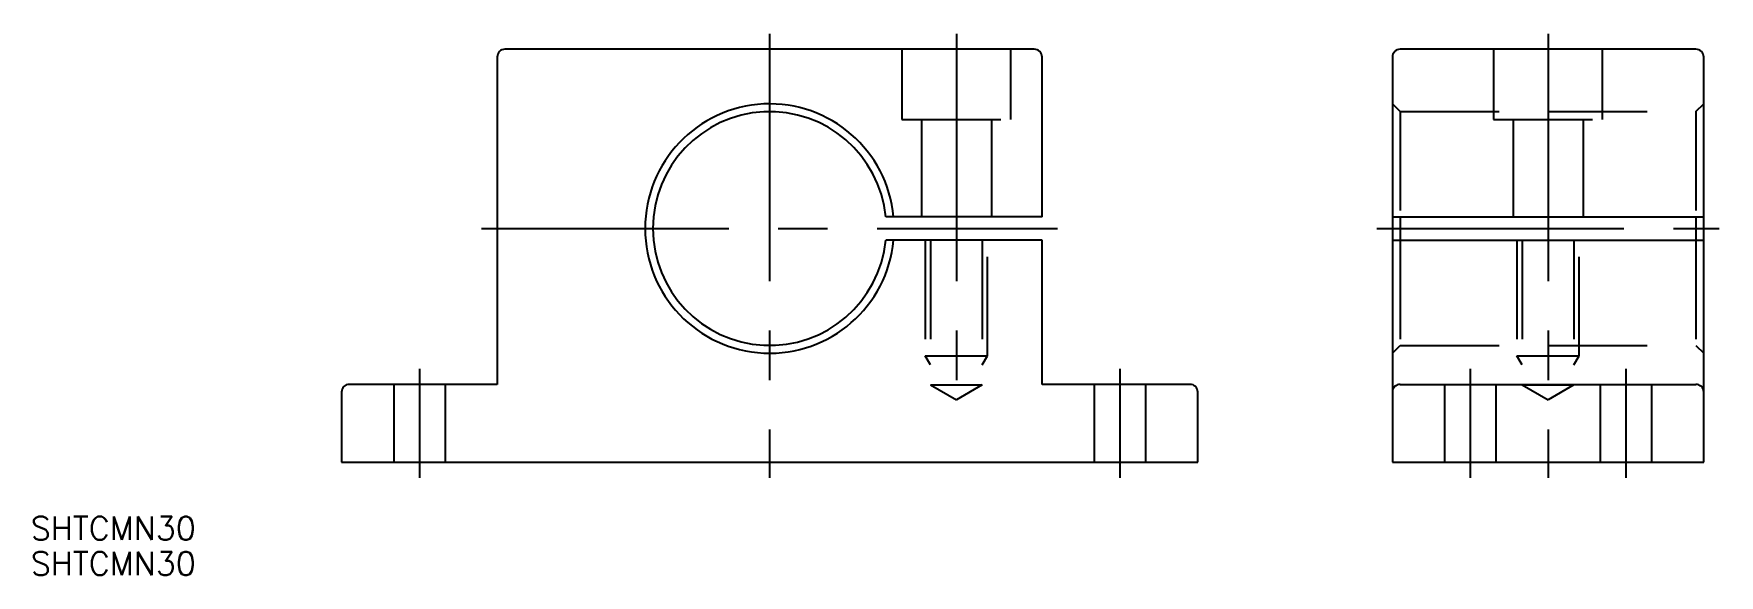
# Model space of a CAD drawing. Extents: x -40 to 177, y -15 to 55.
import ezdxf

# ---------------------------------------------------------------- set-up
doc = ezdxf.new("R2010")
doc.units = 0
doc.linetypes.add('CENTER', pattern=[50.8, 31.75, -6.35, 6.35, -6.35])
doc.linetypes.add('DASHED', pattern=[19.05, 12.7, -6.35])
doc.layers.get('0').update_dxf_attribs({"linetype": 'CONTINUOUS'})
doc.layers.add('CENTER', color=1, linetype='CENTER')
doc.styles.get("Standard").update_dxf_attribs({"font": 'txt.shx', "height": 3, "bigfont": 'bigfont.shx'})

# ---------------------------------------------------------------- blocks, each defined once
blk = doc.blocks.new('*U2')
at = {"color": 7, "linetype": 'CONTINUOUS'}
blk.add_text('SHTCMN30', height=3, dxfattribs=at).set_placement((-39.93, -9.97))
blk = doc.blocks.new('*U3')
at = {"color": 7, "linetype": 'CONTINUOUS'}
blk.add_text('SHTCMN30', height=3, dxfattribs=at).set_placement((-39.93, -14.5))

msp = doc.modelspace()

# ---------------------------------------------------------------- linework, layer by layer
at = {"color": 7, "linetype": 'CONTINUOUS'}
for p, q in [((20, 52), (20, 10)), ((89, 53), (21, 53)), ((90, 31.5), (90, 52)), ((135, 52), (135, 0)), ((174, 53), (136, 53)), ((175, 0), (175, 52)), ((90, 31.5), (69.92, 31.5)), ((135, 31.5), (175, 31.5)), ((136, 31.5), (136, 28.5)), ((174, 31.5), (174, 28.5)), ((90, 28.5), (69.92, 28.5)), ((90, 10), (90, 28.5)), ((135, 28.5), (175, 28.5)), ((0, 9), (0, 0)), ((20, 10), (1, 10)), ((109, 10), (90, 10)), ((110, 0), (110, 9)), ((136, 10), (174, 10)), ((0, 0), (110, 0)), ((135, 0), (175, 0))]:
    msp.add_line(p, q, dxfattribs=at)
at = {"color": 3, "linetype": 'DASHED'}
for p, q in [((72, 53), (72, 44)), ((86, 44), (86, 53)), ((148, 53), (148, 44)), ((162, 44), (162, 53)), ((135, 46), (136, 45)), ((174, 45), (175, 46)), ((72, 44), (86, 44)), ((74.5, 44), (74.5, 31.5)), ((83.5, 44), (83.5, 31.5)), ((136, 45), (174, 45)), ((136, 45), (136, 31.5)), ((148, 44), (162, 44)), ((150.5, 44), (150.5, 31.5)), ((159.5, 44), (159.5, 31.5)), ((174, 45), (174, 31.5)), ((75, 28.5), (75, 13.67)), ((75.68, 28.5), (75.68, 9.92)), ((82.32, 28.5), (82.32, 9.92)), ((83, 13.67), (83, 28.5)), ((136, 28.5), (136, 15)), ((151, 28.5), (151, 13.67)), ((151.68, 28.5), (151.68, 9.92)), ((158.32, 28.5), (158.32, 9.92)), ((159, 13.67), (159, 28.5)), ((174, 28.5), (174, 15)), ((75, 13.67), (83, 13.67)), ((75.68, 12.5), (75, 13.67)), ((82.32, 12.5), (83, 13.67)), ((135, 14), (136, 15)), ((136, 15), (174, 15)), ((151, 13.67), (159, 13.67)), ((151.68, 12.5), (151, 13.67)), ((158.32, 12.5), (159, 13.67)), ((174, 15), (175, 14)), ((6.7, 10), (6.7, 0)), ((13.3, 10), (13.3, 0)), ((75.68, 9.92), (82.32, 9.92)), ((75.68, 9.92), (79, 8)), ((82.32, 9.92), (79, 8)), ((96.7, 10), (96.7, 0)), ((103.3, 10), (103.3, 0)), ((141.7, 10), (141.7, 0)), ((148.3, 10), (148.3, 0)), ((151.68, 9.92), (158.32, 9.92)), ((151.68, 9.92), (155, 8)), ((158.32, 9.92), (155, 8)), ((161.7, 10), (161.7, 0)), ((168.3, 10), (168.3, 0))]:
    msp.add_line(p, q, dxfattribs=at)
at = {"color": 7, "linetype": 'CONTINUOUS'}
for centre, radius, start, end in [((21, 52), 1, 90, 180), ((89, 52), 1, 0, 90), ((136, 52), 1, 90, 180), ((174, 52), 1, 0, 90), ((55, 30), 16, 5.3794, 354.6206), ((55, 30), 15, 5.7392, 354.2608), ((1, 9), 1, 90, 180), ((109, 9), 1, 0, 90), ((136, 9), 1, 90, 180), ((174, 9), 1, 0, 90)]:
    msp.add_arc(centre, radius, start, end, dxfattribs=at)
at = {"layer": 'CENTER', "color": 1, "linetype": 'CENTER'}
for p, q in [((55, 55), (55, -2)), ((79, 55), (79, 6)), ((155, 55), (155, -2)), ((18, 30), (92, 30)), ((133, 30), (177, 30)), ((10, 12), (10, -2)), ((100, 12), (100, -2)), ((145, 12), (145, -2)), ((165, 12), (165, -2))]:
    msp.add_line(p, q, dxfattribs=at)

# ---------------------------------------------------------------- block references
at = {"color": 7, "linetype": 'CONTINUOUS'}
for name in ['*U2', '*U3']:
    msp.add_blockref(name, (0, 0), dxfattribs=at)

doc.saveas('drawing.dxf')
